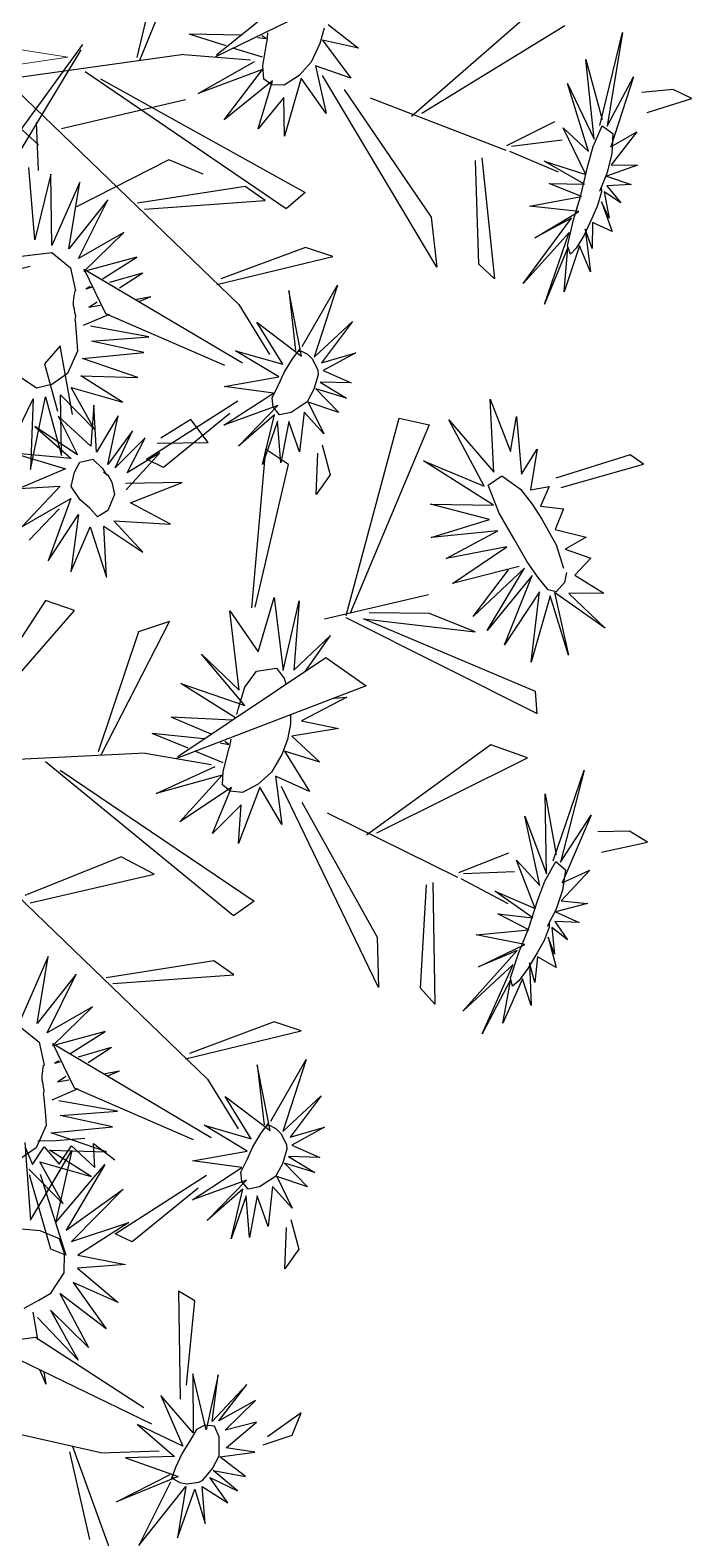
# Model space of a CAD drawing. Header units: millimetres. Extents: x -2729 to 15248, y -12439 to 5292.
# Drawn here: x 4188 to 4223.1, y -10561.4 to -10481.4 of the extents above; entities that cross this region are included whole.
import ezdxf

# ---------------------------------------------------------------- set-up
doc = ezdxf.new("R2010")
doc.units = ezdxf.units.MM

# ---------------------------------------------------------------- blocks, each defined once
blk = doc.blocks.new('geghhhhhhhhh')
at = {"color": 70, "linetype": 'Continuous', "lineweight": 0}
for p, q in [((331.204, 21.589), (324.018, 19.501)), ((324.018, 19.501), (334.697, 19.292))]:
    blk.add_line(p, q, dxfattribs=at)
blk = doc.blocks.new('aerysty')
at = {"color": 86, "linetype": 'Continuous'}
for p, q in [((7.306, -5.445, 0.09), (8.56, -4.411, 0.09)), ((9.813, -4.639, 0.09), (7.79, -5.475, 0.09)), ((8.56, -4.411, 0.09), (9.813, -4.639, 0.09)), ((1.928, -14.05, 0.09), (-1.965, -9.111, 0.09)), ((-1.804, -10.619, 0.09), (1.584, -13.982, 0.09)), ((4.121, -20.751, 0.09), (5.131, -11.086, 0.09)), ((11.872, -13.564, 0.09), (7.052, -10.475, 0.09)), ((7.847, -10.577, 0.09), (11.892, -12.557, 0.09)), ((5.64, -11.875, 0.09), (5.789, -18.72, 0.09)), ((2.413, -12.546, 0.09), (-5.296, -34.666, 0.09)), ((11.892, -12.557, 0.09), (11.872, -13.564, 0.09)), ((5.789, -18.72, 0.09), (4.121, -20.751, 0.09)), ((10.344, -19.653, 0.09), (10.192, -20.507, 0.09)), ((13.279, -23.091, 0.09), (10.344, -19.653, 0.09)), ((10.192, -20.507, 0.09), (12.953, -23.551, 0.09))]:
    blk.add_line(p, q, dxfattribs=at)
at = {"color": 221, "linetype": 'Continuous'}
for p, q in [((3.691, -5.428, 0.09), (4.334, -6.944, 0.09)), ((3.719, -7.042, 0.09), (3.691, -5.428, 0.09)), ((4.334, -6.944, 0.09), (4.523, -5.323, 0.09)), ((4.523, -5.323, 0.09), (4.75, -6.992, 0.09)), ((4.75, -6.992, 0.09), (5.383, -5.367, 0.09)), ((5.383, -5.367, 0.09), (5.556, -7.07, 0.09)), ((2.141, -5.869, 0.09), (3.719, -7.042, 0.09)), ((3.384, -7.299, 0.09), (2.141, -5.869, 0.09)), ((5.556, -7.07, 0.09), (6.737, -5.623, 0.09)), ((6.737, -5.623, 0.09), (6.136, -7.045, 0.09)), ((6.136, -7.045, 0.09), (8.146, -6.387, 0.09)), ((8.146, -6.387, 0.09), (6.913, -7.577, 0.09)), ((0.713, -6.723, 0.09), (3.384, -7.299, 0.09)), ((3.267, -7.779, 0.09), (0.713, -6.723, 0.09)), ((6.913, -7.577, 0.09), (9.085, -7.037, 0.09)), ((9.085, -7.037, 0.09), (7.157, -8.12, 0.09)), ((-0.704, -8.248, 0.09), (3.267, -7.779, 0.09)), ((9.563, -7.883, 0.09), (6.921, -8.409, 0.09)), ((7.157, -8.12, 0.09), (9.563, -7.883, 0.09)), ((3.031, -8.581, 0.09), (-0.704, -8.248, 0.09)), ((3.502, -8.403, 0.09), (0.632, -10.473, 0.09)), ((2.862, -11.304, 0.09), (3.502, -8.403, 0.09)), ((3.354, -8.686, 0.09), (3.26, -8.513, 0.09)), ((6.398, -8.44, 0.09), (8.537, -10.602, 0.09)), ((9.207, -9.436, 0.09), (6.398, -8.44, 0.09)), ((6.921, -8.409, 0.09), (9.207, -9.436, 0.09)), ((0.632, -10.473, 0.09), (3.364, -8.816, 0.09)), ((4.309, -9.124, 0.09), (2.862, -11.304, 0.09)), ((4.702, -11.693, 0.09), (4.309, -9.124, 0.09)), ((4.998, -9.04, 0.09), (4.702, -11.693, 0.09)), ((6.664, -11.45, 0.09), (4.998, -9.04, 0.09)), ((5.895, -8.941, 0.09), (6.664, -11.45, 0.09)), ((8.537, -10.602, 0.09), (5.895, -8.941, 0.09)), ((2.413, -12.546, 0.09), (4.127, -9.983, 0.09)), ((8.141, -15.782, 0.09), (8.445, -18.854, 0.09)), ((9.318, -18.555, 0.09), (8.141, -15.782, 0.09)), ((9.665, -15.976, 0.09), (9.318, -18.555, 0.09)), ((10.089, -18.767, 0.09), (9.665, -15.976, 0.09)), ((5.951, -16.155, 0.09), (6.733, -19.19, 0.09)), ((7.425, -18.811, 0.09), (5.951, -16.155, 0.09)), ((6.806, -16.048, 0.09), (7.425, -18.811, 0.09)), ((8.445, -18.854, 0.09), (6.806, -16.048, 0.09)), ((11.591, -16.709, 0.09), (10.089, -18.767, 0.09)), ((10.685, -19.115, 0.09), (11.591, -16.709, 0.09)), ((4.455, -17.646, 0.09), (3.968, -16.947, 0.09)), ((4.467, -17.397, 0.09), (3.968, -16.947, 0.09)), ((13.572, -17.723, 0.09), (10.685, -19.115, 0.09)), ((11.109, -19.788, 0.09), (13.572, -17.723, 0.09)), ((5.753, -18.553, 0.09), (6.859, -19.547, 0.09)), ((14.922, -18.908, 0.09), (11.109, -19.788, 0.09)), ((11.48, -20.343, 0.09), (14.922, -18.908, 0.09)), ((15.521, -20.437, 0.09), (11.48, -20.343, 0.09)), ((11.51, -21.019, 0.09), (15.521, -20.437, 0.09)), ((15.105, -20.802, 0.09), (16.148, -21.534, 0.09)), ((15.435, -22.452, 0.09), (15.105, -20.802, 0.09)), ((16.148, -21.534, 0.09), (16.014, -20.119, 0.09)), ((15.23, -22.32, 0.09), (11.51, -21.019, 0.09)), ((10.937, -22.232, 0.09), (15.23, -22.32, 0.09)), ((14.275, -24.661, 0.09), (10.937, -22.232, 0.09)), ((14.251, -22.504, 0.09), (15.435, -22.452, 0.09)), ((14.625, -23.67, 0.09), (14.251, -22.504, 0.09)), ((13.503, -23.697, 0.09), (14.625, -23.67, 0.09)), ((14.075, -24.505, 0.09), (13.503, -23.697, 0.09))]:
    blk.add_line(p, q, dxfattribs=at)
at = {"color": 50, "linetype": 'Continuous'}
for p, q in [((3.821, -7.305, 0.09), (4.03, -7.188, 0.09)), ((4.03, -7.188, 0.09), (4.821, -7.077, 0.09)), ((4.821, -7.077, 0.09), (5.577, -7.128, 0.09)), ((5.577, -7.128, 0.09), (6.435, -7.664, 0.09)), ((3.281, -8.16, 0.09), (3.407, -7.809, 0.09)), ((3.407, -7.809, 0.09), (3.821, -7.305, 0.09)), ((6.435, -7.664, 0.09), (6.797, -8.168, 0.09)), ((3.838, -8.779, 0.09), (3.181, -8.639, 0.09)), ((3.26, -8.513, 0.09), (3.281, -8.16, 0.09)), ((4.67, -8.875, 0.09), (3.838, -8.779, 0.09)), ((6.567, -8.637, 0.09), (6.142, -8.891, 0.09)), ((6.797, -8.168, 0.09), (6.567, -8.637, 0.09)), ((5.389, -8.869, 0.09), (4.67, -8.875, 0.09)), ((6.142, -8.891, 0.09), (5.389, -8.869, 0.09)), ((6.783, -20.059, 0.09), (7.556, -19.618, 0.09)), ((7.556, -19.618, 0.09), (8.207, -19.266, 0.09)), ((8.207, -19.266, 0.09), (9.499, -19.246, 0.09)), ((9.499, -19.246, 0.09), (10.379, -19.76, 0.09)), ((10.379, -19.76, 0.09), (10.898, -20.403, 0.09)), ((10.898, -20.403, 0.09), (10.724, -21.5, 0.09)), ((10.724, -21.5, 0.09), (10.078, -22.755, 0.09)), ((15.228, -23.322, 0.09), (16.149, -22.066, 0.09)), ((14.724, -24.114, 0.09), (15.228, -23.322, 0.09))]:
    blk.add_line(p, q, dxfattribs=at)
blk = doc.blocks.new('styrtys')
at = {"color": 86, "linetype": 'Continuous'}
for p, q in [((-18.311, 2.885), (-18.435, 1.784)), ((-16.817, 0.9), (-18.311, 2.885)), ((-18.435, 1.784), (-17.713, 0.271)), ((-12.724, -5.277), (-13.944, -2.861)), ((-12.426, -5.295), (-12.259, -2.485)), ((-14.691, -3.56), (-12.638, -5.529)), ((-11.603, -6.554), (-5.777, -3.769)), ((-5.777, -3.769), (-6.235, -4.801)), ((-12.758, -10.355), (-19.706, -4.768)), ((-19.706, -4.768), (-19.525, -6.814)), ((-6.235, -4.801), (-11.351, -6.821)), ((-22.072, -5.279), (-23.083, -5.849)), ((-22.444, -16.632), (-22.072, -5.279)), ((-12.401, -5.47), (-12.605, -13.181)), ((7.793, -5.923), (9.053, -4.884)), ((10.312, -5.114), (8.279, -5.954)), ((9.053, -4.884), (10.312, -5.114)), ((-36.443, -5.684), (-36.596, -6.542)), ((-33.495, -9.14), (-36.443, -5.684)), ((-23.083, -5.849), (-22.775, -15.758)), ((-36.596, -6.542), (-33.821, -9.602)), ((-19.525, -6.814), (-12.415, -10.806)), ((-5.335, -6.849), (-12.88, -15.984)), ((-7.728, -8.021), (-5.335, -6.849)), ((-12.56, -14.657), (-7.728, -8.021)), ((-24.622, -10.075), (-24.497, -12.685)), ((-22.775, -15.758), (-24.622, -10.075)), ((2.389, -14.57), (-1.523, -9.606)), ((-1.523, -9.606), (-1.361, -11.122)), ((-1.361, -11.122), (2.043, -14.501)), ((2.876, -13.058), (4.598, -10.482)), ((12.381, -14.081), (7.537, -10.978)), ((8.336, -11.079), (12.401, -13.07)), ((-55.142, -11.478), (-55.167, -12.586)), ((-53.478, -13.323), (-55.142, -11.478)), ((4.592, -21.303), (5.607, -11.591)), ((-55.167, -12.586), (-54.315, -14.029)), ((-24.497, -12.685), (-23.193, -15.613)), ((6.119, -12.384), (6.268, -19.263)), ((-25.373, -13.148), (-21.883, -17.626)), ((2.876, -13.058), (-4.87, -35.285)), ((12.401, -13.07), (12.381, -14.081)), ((-20.072, -16.714), (-19.609, -14.136)), ((-19.609, -14.136), (-11.892, -21.671)), ((-2.734, -14.107), (-2.953, -15.38)), ((0.372, -19.734), (-2.734, -14.107)), ((-8.752, -27.018), (-6.726, -14.758)), ((-6.726, -14.758), (-5.565, -15.419)), ((-5.565, -15.419), (-8.826, -27.91)), ((-2.953, -15.38), (0.243, -20.194)), ((-48.555, -19.104), (-48.638, -16.291)), ((-33.585, -16.896), (-22.76, -16.521)), ((-22.551, -16.668), (-33.23, -18.493)), ((-12.017, -21.654), (-20.072, -16.714)), ((-50.965, -17.578), (-48.745, -19.357)), ((-48.853, -19.113), (-50.282, -16.815)), ((-47.623, -20.286), (-42.067, -16.996)), ((-42.067, -16.996), (-42.432, -18.064)), ((-33.23, -18.493), (-33.585, -16.896)), ((-42.432, -18.064), (-47.349, -20.53)), ((-48.437, -24.175), (-55.853, -19.225)), ((-48.514, -19.277), (-48.034, -26.976)), ((6.268, -19.263), (4.592, -21.303)), ((-41.354, -20.024), (-48.059, -29.792)), ((-43.634, -21.403), (-41.354, -20.024)), ((-30.238, -21.601), (-28.979, -20.561)), ((-27.719, -20.791), (-29.753, -21.631)), ((-28.979, -20.561), (-27.719, -20.791)), ((-5.821, -20.187), (-5.921, -22.159)), ((-1.684, -25.514), (-5.821, -20.187)), ((-55.492, -21.247), (-48.056, -24.593)), ((-47.859, -28.441), (-43.634, -21.403)), ((-28.774, -24.246), (-20.822, -21.391)), ((-20.933, -21.236), (-28.557, -22.796)), ((-5.921, -22.159), (-1.925, -25.943)), ((-28.557, -22.796), (-28.774, -24.246)), ((-11.446, -23.297), (-6.297, -33.172)), ((-39.554, -25.284), (-39.393, -26.8)), ((-35.643, -30.247), (-39.554, -25.284)), ((-10.384, -25.384), (-18.342, -25.047)), ((-18.342, -25.047), (-17.155, -26.319)), ((-17.155, -26.319), (-10.467, -25.582)), ((-35.156, -28.736), (-33.433, -26.16)), ((-39.393, -26.8), (-35.989, -30.179)), ((-25.651, -29.759), (-30.494, -26.655)), ((-29.695, -26.757), (-25.63, -28.747)), ((-27.824, -27.147), (-28.553, -28.513)), ((-26.667, -29.608), (-27.824, -27.147)), ((-33.439, -36.98), (-32.424, -27.269)), ((-54.926, -28.547), (-46.572, -35.369)), ((-42.97, -40.416), (-42.039, -28.026)), ((-40.824, -28.581), (-42.964, -41.312)), ((-35.156, -28.736), (-42.901, -50.963)), ((-42.039, -28.026), (-40.824, -28.581)), ((-31.912, -28.061), (-31.763, -34.94)), ((-28.553, -28.513), (-26.98, -29.537)), ((-25.63, -28.747), (-25.651, -29.759)), ((-40.765, -29.785), (-40.985, -31.057)), ((-37.659, -35.411), (-40.765, -29.785)), ((-6.462, -32.885), (-16.76, -29.863)), ((-16.76, -29.863), (-16.59, -31.487)), ((-46.698, -35.363), (-55.158, -31.157)), ((-40.985, -31.057), (-37.788, -35.871)), ((-16.59, -31.487), (-6.789, -32.924)), ((-40.657, -33.353), (-40.581, -35.326)), ((-26.169, -34.318), (-29.202, -36.436)), ((-31.763, -34.94), (-33.439, -36.98)), ((-27.988, -36.792), (-25.998, -35.109)), ((-39.715, -41.192), (-43.853, -35.864)), ((-40.581, -35.326), (-36.266, -38.74)), ((-29.202, -36.436), (-27.988, -36.792)), ((-45.984, -36.949), (-39.979, -46.329)), ((-44.74, -38.934), (-52.697, -39.303)), ((-51.402, -40.465), (-44.806, -39.138)), ((-29.054, -43.728), (-32.381, -39.647)), ((-39.434, -42.548), (-37.162, -41.39)), ((-37.039, -43.461), (-44.236, -42.027)), ((-43.919, -42.016), (-37.691, -42.706)), ((-40.236, -47.71), (-38.416, -41.942))]:
    blk.add_line(p, q, dxfattribs=at)
at = {"color": 50, "linetype": 'Continuous'}
for p, q in [((-14.016, 1.357), (-12.913, 0.011)), ((-13.564, 0.031), (-14.016, 1.357)), ((-12.93, 1.381), (-12.423, 0.19)), ((-12.913, 0.011), (-12.93, 1.381)), ((-12.423, 0.19), (-11.827, 1.195)), ((-11.827, 1.195), (-12.081, 0.176)), ((-12.081, 0.176), (-10.853, 0.887)), ((-11.531, 0.209), (-10.25, 1.277)), ((-10.853, 0.887), (-11.531, 0.209)), ((-10.25, 1.277), (-10.34, 0.13)), ((-9.882, -0.117), (-7.85, 0.908)), ((-7.85, 0.908), (-8.949, -0.105)), ((-15.673, 0.735), (-13.564, 0.031)), ((-14.455, -0.31), (-15.673, 0.735)), ((-10.34, 0.13), (-9.042, 0.573)), ((-9.042, 0.573), (-9.882, -0.117)), ((-18.361, -0.422), (-14.455, -0.31)), ((-15.411, -0.859), (-18.361, -0.422)), ((-10.653, -0.752), (-10.033, -3.306)), ((-8.545, -2.484), (-10.653, -0.752)), ((-8.949, -0.105), (-6.371, -0.056)), ((-6.371, -0.056), (-8.663, -0.658)), ((-8.663, -0.658), (-5.41, -0.819)), ((-20.384, -1.759), (-15.411, -0.859)), ((-15.317, -1.234), (-20.384, -1.759)), ((-18.371, -3.115), (-15.667, -1.221)), ((-14.535, -1.275), (-18.371, -3.115)), ((-16.847, -3.602), (-14.535, -1.275)), ((-13.832, -1.331), (-16.847, -3.602)), ((-12.619, -1.055), (-14.545, -3.02)), ((-14.545, -3.02), (-13.832, -1.331)), ((-12.552, -3.38), (-12.619, -1.055)), ((-12.115, -0.956), (-12.552, -3.38)), ((-11.531, -2.726), (-12.115, -0.956)), ((-11.447, -0.874), (-11.531, -2.726)), ((-10.033, -3.306), (-11.447, -0.874)), ((-10.188, -0.988), (-8.545, -2.484)), ((-6.062, -2.251), (-10.188, -0.988)), ((-5.41, -0.819), (-9.435, -0.859)), ((-9.435, -0.859), (-6.062, -2.251)), ((-28.557, -6.417), (-27.681, -3.898)), ((-27.681, -3.898), (-28.283, -7.132)), ((-29.579, -6.536), (-29.337, -4.743)), ((-29.337, -4.743), (-28.557, -6.417)), ((-28.283, -7.132), (-25.568, -5.075)), ((-25.568, -5.075), (-28.021, -7.263)), ((-30.746, -6.153), (-29.579, -6.536)), ((-30.611, -7.575), (-30.746, -6.153)), ((2.603, -6.349), (4.189, -7.527)), ((3.852, -7.786), (2.603, -6.349)), ((4.16, -5.906), (4.806, -7.429)), ((4.189, -7.527), (4.16, -5.906)), ((4.806, -7.429), (4.997, -5.801)), ((4.997, -5.801), (5.224, -7.477)), ((5.224, -7.477), (5.861, -5.845)), ((5.861, -5.845), (6.034, -7.556)), ((6.034, -7.556), (7.221, -6.102)), ((7.221, -6.102), (6.617, -7.531)), ((-31.659, -6.839), (-30.611, -7.575)), ((-31.327, -8.497), (-31.659, -6.839)), ((-29.503, -7.004), (-28.993, -6.874)), ((-28.993, -6.874), (-28.353, -7.067)), ((-28.353, -7.067), (-28.263, -7.493)), ((-28.021, -7.263), (-24.402, -6.7)), ((-24.402, -6.7), (-27.982, -7.865)), ((6.617, -7.531), (8.636, -6.87)), ((8.636, -6.87), (7.397, -8.065)), ((-30.611, -8.109), (-29.663, -7.239)), ((-28.263, -7.493), (-28.643, -8.249)), ((-27.982, -7.865), (-24.646, -8.373)), ((1.168, -7.207), (3.852, -7.786)), ((3.735, -8.269), (1.168, -7.207)), ((3.875, -8.298), (4.291, -7.792)), ((4.291, -7.792), (4.501, -7.675)), ((4.501, -7.675), (5.296, -7.563)), ((5.296, -7.563), (6.055, -7.615)), ((6.055, -7.615), (6.917, -8.153)), ((7.397, -8.065), (9.58, -7.523)), ((9.58, -7.523), (7.643, -8.611)), ((-32.517, -8.549), (-31.327, -8.497)), ((-32.142, -9.721), (-32.517, -8.549)), ((-31.536, -9.371), (-30.611, -8.109)), ((-28.643, -8.249), (-29.151, -9.125)), ((-24.646, -8.373), (-28.608, -8.589)), ((-28.608, -8.589), (-24.954, -9.536)), ((-0.256, -8.74), (3.735, -8.269)), ((3.497, -9.074), (-0.256, -8.74)), ((3.727, -9.006), (3.748, -8.651)), ((3.748, -8.651), (3.875, -8.298)), ((6.917, -8.153), (7.281, -8.659)), ((7.281, -8.659), (7.05, -9.131)), ((10.061, -8.373), (7.405, -8.902)), ((7.643, -8.611), (10.061, -8.373)), ((-32.042, -10.167), (-31.536, -9.371)), ((-29.151, -9.125), (-29.986, -10.299)), ((-28.786, -9.127), (-25.316, -10.522)), ((-24.954, -9.536), (-28.786, -9.127)), ((-28.755, -9.417), (-26.449, -12.244)), ((3.97, -8.896), (1.086, -10.975)), ((1.086, -10.975), (3.832, -9.31)), ((3.327, -11.81), (3.97, -8.896)), ((4.308, -9.273), (3.647, -9.133)), ((3.822, -9.18), (3.727, -9.006)), ((5.144, -9.37), (4.308, -9.273)), ((5.866, -9.364), (5.144, -9.37)), ((5.473, -9.536), (5.177, -12.201)), ((7.147, -11.957), (5.473, -9.536)), ((6.623, -9.386), (5.866, -9.364)), ((6.375, -9.435), (7.147, -11.957)), ((9.03, -11.105), (6.375, -9.435)), ((7.05, -9.131), (6.623, -9.386)), ((6.88, -8.932), (9.03, -11.105)), ((9.702, -9.934), (6.88, -8.932)), ((7.405, -8.902), (9.702, -9.934)), ((-33.269, -9.747), (-32.142, -9.721)), ((-32.694, -10.56), (-33.269, -9.747)), ((-32.517, -11.061), (-32.042, -10.167)), ((-29.986, -10.299), (-30.878, -11.569)), ((-25.316, -10.522), (-28.356, -9.85)), ((4.781, -9.62), (3.327, -11.81)), ((5.177, -12.201), (4.781, -9.62)), ((-34.809, -11.148), (-32.694, -10.56)), ((-33.258, -11.35), (-34.809, -11.148)), ((-32.733, -12.257), (-32.517, -11.061)), ((-29.423, -10.437), (-27.519, -13.103)), ((-26.449, -12.244), (-29.423, -10.437)), ((-35.934, -12.869), (-33.258, -11.35)), ((-30.878, -11.569), (-31.975, -12.713)), ((-30.358, -11.892), (-29.778, -15.074)), ((-28.206, -14.296), (-30.358, -11.892)), ((-29.995, -11.228), (-28.206, -14.296)), ((-27.519, -13.103), (-29.995, -11.228)), ((-50.728, -12.619), (-49.51, -13.863)), ((-50.161, -13.901), (-50.728, -12.619)), ((-49.648, -12.499), (-49.038, -13.641)), ((-49.51, -13.863), (-49.648, -12.499)), ((-49.038, -13.641), (-48.534, -12.588)), ((-48.534, -12.588), (-48.696, -13.624)), ((-48.152, -13.543), (-46.97, -12.366)), ((-46.97, -12.366), (-46.958, -13.516)), ((-46.48, -13.722), (-44.547, -12.521)), ((-44.547, -12.521), (-45.552, -13.627)), ((-36.178, -14.532), (-34.103, -12.394)), ((-32.737, -12.722), (-36.178, -14.532)), ((-34.103, -12.394), (-35.934, -12.869)), ((-34.265, -16.067), (-32.737, -12.722)), ((-31.975, -12.713), (-32.733, -12.257)), ((-31.144, -12.013), (-31.724, -16.365)), ((-29.778, -15.074), (-31.144, -12.013)), ((-52.324, -13.387), (-50.161, -13.901)), ((-51.018, -14.32), (-52.324, -13.387)), ((-48.696, -13.624), (-47.536, -12.808)), ((-47.536, -12.808), (-48.152, -13.543)), ((-46.958, -13.516), (-45.705, -12.96)), ((-45.705, -12.96), (-46.48, -13.722)), ((-45.552, -13.627), (-42.988, -13.35)), ((-42.988, -13.35), (-45.217, -14.152)), ((-31.84, -12.884), (-34.265, -16.067)), ((-31.724, -16.365), (-31.84, -12.884)), ((-54.898, -14.777), (-51.018, -14.32)), ((-41.964, -14.025), (-45.969, -14.421)), ((-45.217, -14.152), (-41.964, -14.025)), ((-56.795, -16.288), (-51.922, -14.95)), ((-51.922, -14.95), (-54.898, -14.777)), ((-49.123, -14.899), (-50.868, -17.027)), ((-48.851, -17.208), (-49.123, -14.899)), ((-48.63, -14.755), (-48.851, -17.208)), ((-47.891, -16.467), (-48.63, -14.755)), ((-47.972, -14.614), (-47.891, -16.467)), ((-46.347, -16.911), (-47.972, -14.614)), ((-44.939, -15.961), (-47.192, -14.422)), ((-47.192, -14.422), (-46.347, -16.911)), ((-46.708, -14.616), (-44.939, -15.961)), ((-42.486, -15.509), (-46.708, -14.616)), ((-45.969, -14.421), (-42.486, -15.509)), ((-18.633, -14.814), (-16.481, -16.483)), ((-18.291, -15.422), (-18.633, -14.814)), ((-16.926, -14.521), (-15.521, -16.61)), ((-16.481, -16.483), (-16.926, -14.521)), ((-15.521, -16.61), (-14.892, -14.676)), ((-14.892, -14.676), (-14.635, -16.622)), ((-14.635, -16.622), (-13.247, -14.528)), ((-13.247, -14.528), (-13.239, -16.504)), ((-13.239, -16.504), (-11.049, -15.124)), ((-11.049, -15.124), (-12.364, -17.011)), ((-51.795, -15.317), (-56.795, -16.288)), ((-51.012, -15.287), (-54.67, -17.461)), ((-54.67, -17.461), (-52.145, -15.334)), ((-50.307, -15.281), (-53.109, -17.811)), ((-53.109, -17.811), (-51.012, -15.287)), ((-50.868, -17.027), (-50.307, -15.281)), ((-16.08, -16.946), (-15.275, -16.743)), ((-15.275, -16.743), (-14.419, -16.686)), ((-14.419, -16.686), (-13.348, -16.785)), ((-13.348, -16.785), (-12.458, -17.159)), ((-12.364, -17.011), (-9.165, -16.793)), ((-9.165, -16.793), (-11.081, -17.527)), ((6.431, -16.685), (7.217, -19.735)), ((7.912, -19.353), (6.431, -16.685)), ((7.29, -16.577), (7.912, -19.353)), ((8.937, -19.397), (7.29, -16.577)), ((8.632, -16.309), (8.937, -19.397)), ((9.815, -19.097), (8.632, -16.309)), ((10.163, -16.504), (9.815, -19.097)), ((10.589, -19.309), (10.163, -16.504)), ((-18.972, -17.388), (-21.234, -16.973)), ((-18.745, -17.97), (-21.234, -16.973)), ((-16.523, -17.149), (-16.08, -16.946)), ((-12.458, -17.159), (-11.715, -17.737)), ((-11.081, -17.527), (-9.068, -18.258)), ((4.928, -18.183), (4.438, -17.481)), ((4.94, -17.932), (4.438, -17.481)), ((12.099, -17.241), (10.589, -19.309)), ((11.188, -19.659), (12.099, -17.241)), ((-22.211, -19.247), (-18.745, -17.97)), ((-18.465, -18.856), (-18.124, -18.224)), ((-17.915, -18.036), (-18.124, -18.224)), ((-11.715, -17.737), (-11.512, -18.357)), ((-9.068, -18.258), (-11.713, -18.383)), ((-11.713, -18.383), (-8.908, -20.101)), ((-11.512, -18.357), (-11.652, -18.862)), ((4.669, -19.777), (3.476, -18.388)), ((4.723, -19.184), (3.476, -18.388)), ((-18.503, -18.476), (-22.211, -19.247)), ((-21.826, -20.539), (-18.503, -18.476)), ((-17.884, -19.749), (-18.465, -18.856)), ((-12.288, -19.133), (-13.569, -19.374)), ((-11.652, -18.862), (-12.288, -19.133)), ((-12.097, -19.088), (-9.753, -21.881)), ((-8.908, -20.101), (-12.097, -19.088)), ((4.661, -20.214), (2.856, -19.036)), ((2.856, -19.036), (4.721, -21.265)), ((6.232, -19.094), (7.343, -20.093)), ((-16.837, -19.96), (-17.884, -19.749)), ((-15.958, -19.559), (-17.479, -22.773)), ((-15.64, -19.786), (-16.837, -19.96)), ((-15.601, -23.122), (-15.958, -19.559)), ((-15.352, -19.744), (-15.64, -19.786)), ((-15.15, -19.732), (-15.601, -23.122)), ((-14.98, -19.836), (-13.762, -22.848)), ((-14.028, -19.488), (-13.569, -19.374)), ((-13.724, -19.458), (-13.776, -19.719)), ((-13.607, -19.914), (-13.724, -19.458)), ((-12.659, -20.974), (-12.727, -19.339)), ((-11.446, -23.297), (-12.372, -19.863)), ((-9.753, -21.881), (-12.363, -19.633)), ((5.904, -19.938), (6.354, -20.225)), ((5.999, -19.716), (6.354, -20.225)), ((-18.847, -20.106), (-21.826, -20.539)), ((-20.19, -22.368), (-18.847, -20.106)), ((-16.585, -20.162), (-20.19, -22.368)), ((-17.479, -22.773), (-16.585, -20.162)), ((-13.841, -20.535), (-13.762, -22.848)), ((-13.438, -20.782), (-12.559, -23.39)), ((1.948, -20.212), (4.214, -21.81)), ((4.721, -21.265), (1.948, -20.212)), ((5.295, -20.627), (5.529, -20.78)), ((5.299, -20.511), (5.529, -20.78)), ((-33.871, -21.583), (-33.225, -23.107)), ((-33.843, -23.205), (-33.871, -21.583)), ((-33.225, -23.107), (-33.035, -21.478)), ((-33.035, -21.478), (-32.807, -23.155)), ((-32.807, -23.155), (-32.17, -21.522)), ((-32.17, -21.522), (-31.997, -23.233)), ((-12.645, -21.332), (-12.559, -23.39)), ((-35.428, -22.027), (-33.843, -23.205)), ((-34.18, -23.463), (-35.428, -22.027)), ((-31.997, -23.233), (-30.81, -21.78)), ((-30.81, -21.78), (-31.414, -23.208)), ((0.735, -21.711), (3.97, -22.497)), ((4.214, -21.81), (0.735, -21.711)), ((-36.864, -22.885), (-34.18, -23.463)), ((-34.297, -23.946), (-36.864, -22.885)), ((-31.414, -23.208), (-29.395, -22.547)), ((-29.395, -22.547), (-30.634, -23.743)), ((-30.634, -23.743), (-28.451, -23.2)), ((-28.451, -23.2), (-30.389, -24.288)), ((3.97, -22.497), (0.507, -23.448)), ((-38.288, -24.417), (-34.297, -23.946)), ((-34.283, -24.328), (-34.156, -23.976)), ((-34.156, -23.976), (-33.741, -23.469)), ((-33.741, -23.469), (-33.531, -23.352)), ((-33.531, -23.352), (-32.736, -23.24)), ((-32.736, -23.24), (-31.976, -23.292)), ((-31.976, -23.292), (-31.114, -23.83)), ((-31.114, -23.83), (-30.75, -24.337)), ((0.507, -23.448), (4.171, -23.382)), ((-34.535, -24.751), (-38.288, -24.417)), ((-34.061, -24.573), (-36.945, -26.653)), ((-34.704, -27.487), (-34.061, -24.573)), ((-34.304, -24.683), (-34.283, -24.328)), ((-34.21, -24.857), (-34.304, -24.683)), ((-31.151, -24.61), (-29.001, -26.783)), ((-28.329, -25.611), (-31.151, -24.61)), ((-30.75, -24.337), (-30.982, -24.809)), ((-27.971, -24.05), (-30.626, -24.579)), ((-30.626, -24.579), (-28.329, -25.611)), ((-30.389, -24.288), (-27.971, -24.05)), ((-36.945, -26.653), (-34.2, -24.988)), ((-33.25, -25.297), (-34.704, -27.487)), ((-33.723, -24.951), (-34.384, -24.81)), ((-32.888, -25.047), (-33.723, -24.951)), ((-32.855, -27.879), (-33.25, -25.297)), ((-32.165, -25.041), (-32.888, -25.047)), ((-32.558, -25.213), (-32.855, -27.879)), ((-30.884, -27.635), (-32.558, -25.213)), ((-31.408, -25.063), (-32.165, -25.041)), ((-31.656, -25.113), (-30.884, -27.635)), ((-29.001, -26.783), (-31.656, -25.113)), ((-30.982, -24.809), (-31.408, -25.063)), ((-23.055, -27.159), (-23.188, -29.557)), ((-21.948, -29.965), (-23.055, -27.159)), ((-25.323, -27.526), (-24.014, -30.235)), ((-23.188, -29.557), (-25.323, -27.526)), ((-21.088, -27.879), (-21.948, -29.965)), ((-21.479, -30.338), (-21.088, -27.879)), ((-50.635, -30.65), (-50.18, -28.667)), ((-50.18, -28.667), (-49.751, -30.583)), ((-49.751, -30.583), (-48.554, -28.374)), ((-48.554, -28.374), (-48.372, -30.342)), ((-48.372, -30.342), (-46.312, -28.773)), ((-46.312, -28.773), (-47.455, -30.769)), ((-26.254, -29.262), (-24.563, -30.386)), ((-23.721, -30.048), (-26.254, -29.262)), ((-19.073, -29.074), (-21.479, -30.338)), ((-21.134, -30.966), (-19.073, -29.074)), ((-47.455, -30.769), (-44.288, -30.269)), ((-44.288, -30.269), (-46.131, -31.169)), ((-26.647, -30.289), (-24.531, -31.08)), ((-24.563, -30.386), (-26.647, -30.289)), ((-50.379, -30.76), (-49.531, -30.628)), ((-49.531, -30.628), (-48.455, -30.631)), ((-48.455, -30.631), (-47.535, -30.925)), ((-47.535, -30.925), (-46.744, -31.435)), ((-46.131, -31.169), (-44.061, -31.719)), ((-26.719, -31.059), (-24.542, -31.504)), ((-24.531, -31.08), (-26.719, -31.059)), ((-21.475, -31.812), (-18.536, -30.901)), ((-18.536, -30.901), (-21.134, -30.966)), ((-46.744, -31.435), (-46.487, -32.034)), ((-44.061, -31.719), (-46.685, -32.078)), ((-29.4, -31.987), (-29.094, -35.074)), ((-28.217, -34.774), (-29.4, -31.987)), ((-24.542, -31.504), (-27.123, -32.086)), ((-18.574, -32.241), (-21.475, -31.812)), ((-46.581, -32.55), (-47.191, -32.876)), ((-46.685, -32.078), (-43.739, -33.541)), ((-46.487, -32.034), (-46.581, -32.55)), ((-31.601, -32.362), (-30.815, -35.412)), ((-30.119, -35.031), (-31.601, -32.362)), ((-30.741, -32.255), (-30.119, -35.031)), ((-29.094, -35.074), (-30.741, -32.255)), ((-27.869, -32.182), (-28.217, -34.774)), ((-27.442, -34.987), (-27.869, -32.182)), ((-27.123, -32.086), (-24.885, -32.322)), ((-24.885, -32.322), (-27.079, -33.501)), ((-27.079, -33.501), (-25.04, -32.729)), ((-25.04, -32.729), (-25.767, -34.969)), ((-22.079, -32.527), (-18.574, -32.241)), ((-19.648, -34.262), (-22.079, -32.527)), ((-48.893, -33.384), (-48.446, -33.229)), ((-48.593, -33.327), (-48.622, -33.592)), ((-48.436, -33.77), (-48.593, -33.327)), ((-47.191, -32.876), (-48.446, -33.229)), ((-47.398, -34.743), (-47.61, -33.12)), ((-44.422, -35.389), (-47.222, -33.381)), ((-47.005, -32.814), (-44.422, -35.389)), ((-43.739, -33.541), (-47.005, -32.814)), ((-33.103, -33.86), (-33.593, -33.158)), ((-33.091, -33.61), (-33.593, -33.158)), ((-25.933, -32.919), (-27.442, -34.987)), ((-26.844, -35.336), (-25.933, -32.919)), ((-25.767, -34.969), (-24.324, -33.179)), ((-24.324, -33.179), (-24.742, -35.872)), ((-24.742, -35.872), (-24.021, -33.401)), ((-24.021, -33.401), (-22.995, -36.296)), ((-23.391, -33.447), (-21.418, -35.245)), ((-22.995, -36.296), (-23.391, -33.447)), ((-22.435, -33.319), (-19.648, -34.262)), ((-21.418, -35.245), (-22.435, -33.319)), ((-19.15, -33.61), (-21.327, -32.864)), ((-45.984, -36.949), (-47.21, -33.61)), ((-33.363, -35.455), (-34.556, -34.065)), ((-33.308, -34.861), (-34.556, -34.065)), ((-23.942, -33.938), (-26.844, -35.336)), ((-26.418, -36.013), (-23.942, -33.938)), ((-48.19, -34.621), (-47.084, -37.14)), ((-47.351, -35.098), (-47.084, -37.14)), ((-33.37, -35.891), (-35.175, -34.714)), ((-35.175, -34.714), (-33.311, -36.943)), ((-31.799, -34.772), (-30.688, -35.771)), ((-22.586, -35.129), (-26.418, -36.013)), ((-26.045, -36.57), (-22.586, -35.129)), ((-36.084, -35.889), (-33.818, -37.487)), ((-33.311, -36.943), (-36.084, -35.889)), ((-32.127, -35.615), (-31.678, -35.902)), ((-32.032, -35.394), (-31.678, -35.902)), ((-32.737, -36.304), (-32.502, -36.457)), ((-32.733, -36.189), (-32.502, -36.457)), ((-21.984, -36.665), (-26.045, -36.57)), ((-37.297, -37.389), (-34.061, -38.175)), ((-33.818, -37.487), (-37.297, -37.389)), ((-34.061, -38.175), (-37.525, -39.126)), ((-37.525, -39.126), (-33.86, -39.06)), ((-33.86, -39.06), (-37.26, -40.701)), ((-37.26, -40.701), (-33.753, -40.02)), ((-33.753, -40.02), (-37.111, -41.904))]:
    blk.add_line(p, q, dxfattribs=at)
for points in [[(-12.281, -0.071), (-12.038, 0.039), (-11.278, 0.087), (-10.527, 0.025), (-9.562, -0.062), (-8.761, -0.232), (-8.373, -0.413), (-8.724, -0.703), (-10.141, -0.863), (-11.492, -0.928), (-13.102, -1.113), (-14.159, -1.195), (-15.343, -1.106), (-15.159, -0.446), (-14.112, -0.132), (-13.056, -0.03), (-12.021, -0.081)], [(-48.874, -13.889), (-48.641, -13.758), (-47.889, -13.642), (-47.134, -13.638), (-46.166, -13.638), (-45.353, -13.737), (-44.951, -13.883), (-45.275, -14.203), (-46.672, -14.488), (-48.012, -14.672), (-49.599, -14.999), (-50.645, -15.175), (-51.832, -15.19), (-51.707, -14.517), (-50.692, -14.112), (-49.649, -13.917), (-48.613, -13.875)], [(7.267, -20.608), (8.044, -20.164), (8.698, -19.811), (9.996, -19.791), (10.881, -20.307), (11.402, -20.953), (11.227, -22.055), (10.578, -23.316), (9.581, -23.656), (8.065, -23.995), (6.876, -24.37), (5.368, -24.608), (4.515, -23.242), (4.839, -21.986), (5.837, -21.243)], [(7.267, -20.608), (7.049, -20.67), (6.902, -20.792), (6.751, -20.876), (6.606, -21.001), (6.404, -21.101), (6.128, -21.185), (5.842, -21.264), (5.837, -21.243)], [(-24.066, -31.549), (-24.033, -31.273), (-23.774, -30.926), (-23.234, -30.515), (-22.314, -30.485), (-21.792, -30.84), (-22.023, -31.404), (-22.215, -32.046), (-22.663, -32.791), (-23.43, -32.946), (-24.027, -32.91), (-24.466, -32.344), (-24.231, -31.684), (-23.975, -31.31)], [(-30.765, -36.285), (-29.988, -35.842), (-29.333, -35.489), (-28.035, -35.469), (-27.151, -35.985), (-26.63, -36.63), (-26.804, -37.733), (-27.453, -38.994), (-28.45, -39.333), (-29.967, -39.673), (-31.156, -40.047), (-32.664, -40.285), (-33.517, -38.919), (-33.192, -37.664), (-32.194, -36.921)], [(-30.765, -36.285), (-30.982, -36.347), (-31.13, -36.47), (-31.28, -36.553), (-31.425, -36.678), (-31.627, -36.778), (-31.903, -36.863), (-32.19, -36.942), (-32.194, -36.921)]]:
    blk.add_lwpolyline(points, dxfattribs=at)

msp = doc.modelspace()

# ---------------------------------------------------------------- block references
at = {"color": 7, "linetype": 'Continuous', "lineweight": 0, "xscale": 2.227967417066542, "yscale": 2.227967417066542, "zscale": 2.227967417066542, "rotation": 172.3837163653}
msp.add_blockref('geghhhhhhhhh', (4911.267, -10535.453, 0.224), dxfattribs=at)
at = {"rotation": 245.2733334306143}
msp.add_blockref('styrtys', (4210.444, -10539.927, 0.448), dxfattribs=at)
at = {"xscale": -1, "rotation": 238.1976480713597}
msp.add_blockref('aerysty', (4201.12, -10565.573, 0.246), dxfattribs=at)

doc.saveas('drawing.dxf')
